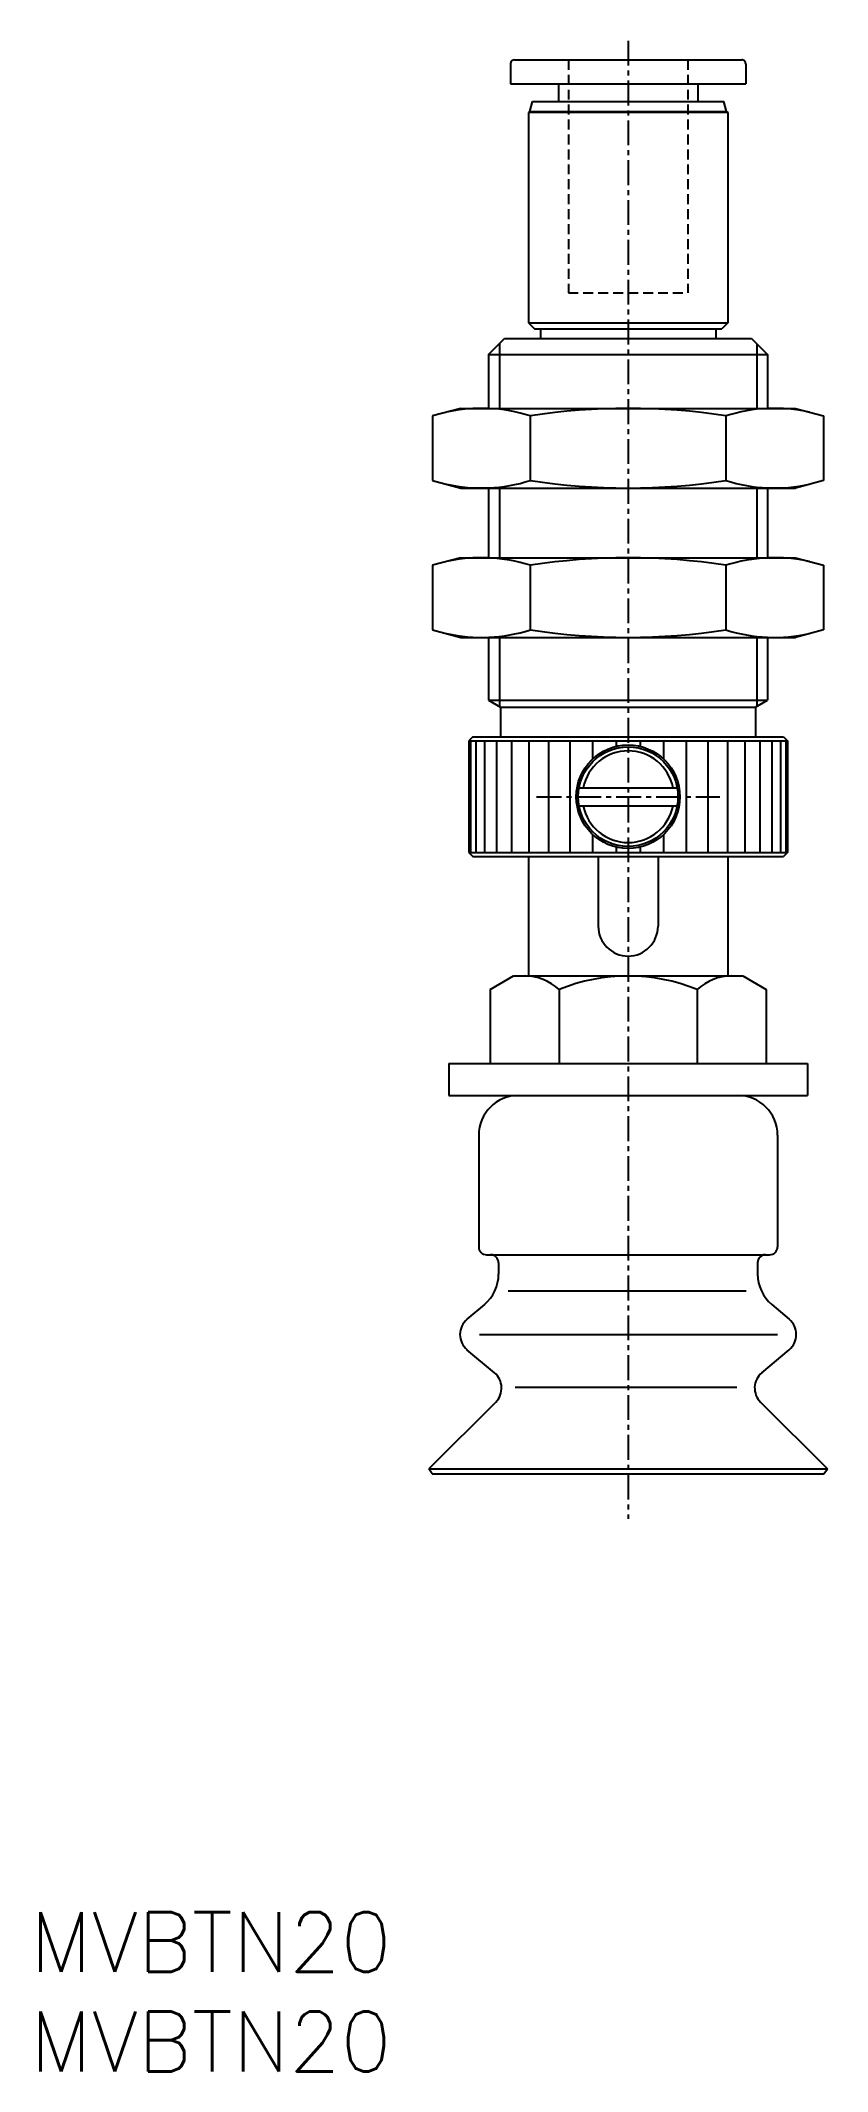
# Model space of a CAD drawing. Extents: x 1 to 40, y 0 to 102.
import ezdxf

# ---------------------------------------------------------------- set-up
doc = ezdxf.new("R2010")
doc.units = 0
doc.linetypes.add('CENTER', pattern=[2, 1.25, -0.25, 0.25, -0.25])
doc.linetypes.add('DASHED', pattern=[0.75, 0.5, -0.25])
doc.layers.get('0').update_dxf_attribs({"linetype": 'CONTINUOUS'})
doc.layers.add('CENTER', color=1, linetype='CENTER')
doc.styles.get("Standard").update_dxf_attribs({"font": 'txt.shx'})

# ---------------------------------------------------------------- blocks, each defined once
blk = doc.blocks.new('*U9')
at = {"color": 7, "linetype": 'CONTINUOUS'}
blk.add_text('MVBTN20', height=3, dxfattribs=at).set_placement((0, 0))
blk = doc.blocks.new('*U10')
at = {"color": 7, "linetype": 'CONTINUOUS'}
blk.add_text('MVBTN20', height=3, dxfattribs=at).set_placement((0, 5))

msp = doc.modelspace()

# ---------------------------------------------------------------- linework, layer by layer
at = {"color": 7, "linetype": 'CONTINUOUS'}
for p, q in [((24.3, 101), (35.7, 101)), ((24.1, 100.8), (24.1, 99.8)), ((35.9, 100.8), (35.9, 99.8)), ((24.1, 99.8), (35.9, 99.8)), ((26.5, 99.8), (26.5, 98.9)), ((33.5, 99.8), (33.5, 98.9)), ((25.07, 98.4), (25, 98.36)), ((25, 98.36), (25, 87.8)), ((35, 98.36), (25, 98.36)), ((25.07, 98.4), (25.2, 98.9)), ((25.07, 98.4), (34.93, 98.4)), ((25.2, 98.9), (34.8, 98.9)), ((34.93, 98.4), (34.8, 98.9)), ((34.93, 98.4), (35, 98.36)), ((35, 98.36), (35, 87.8)), ((25, 87.8), (25.3, 87.5)), ((25, 87.8), (35, 87.8)), ((35, 87.8), (34.7, 87.5)), ((23, 86.2), (23.8, 87)), ((23.54, 86.74), (23.54, 83.5)), ((23.8, 87), (36.2, 87)), ((25.3, 87.5), (34.7, 87.5)), ((25.6, 87.5), (25.6, 87)), ((34.4, 87.5), (34.4, 87)), ((36.2, 87), (37, 86.2)), ((36.46, 86.74), (36.46, 83.5)), ((23, 86.2), (23, 83.5)), ((23, 86.2), (37, 86.2)), ((37, 86.2), (37, 83.5)), ((21.6, 83.5), (20.19, 83.12)), ((20.19, 83.12), (20.19, 79.88)), ((21.6, 83.5), (38.4, 83.5)), ((25.09, 83.12), (25.09, 79.88)), ((34.91, 83.12), (34.91, 79.88)), ((38.4, 83.5), (39.81, 83.12)), ((39.81, 83.12), (39.81, 79.88)), ((20.19, 79.88), (21.6, 79.5)), ((39.81, 79.88), (38.4, 79.5)), ((21.6, 79.5), (38.4, 79.5)), ((23, 79.5), (23, 76)), ((23.54, 79.5), (23.54, 76)), ((36.46, 79.5), (36.46, 76)), ((37, 79.5), (37, 76)), ((21.6, 76), (20.19, 75.62)), ((20.19, 75.62), (20.19, 72.38)), ((21.6, 76), (38.4, 76)), ((25.09, 75.62), (25.09, 72.38)), ((34.91, 75.62), (34.91, 72.38)), ((38.4, 76), (39.81, 75.62)), ((39.81, 75.62), (39.81, 72.38)), ((20.19, 72.38), (21.6, 72)), ((21.6, 72), (38.4, 72)), ((23, 72), (23, 68.85)), ((23.54, 72), (23.54, 68.53)), ((36.46, 72), (36.46, 68.53)), ((37, 72), (37, 68.85)), ((39.81, 72.38), (38.4, 72)), ((23, 68.85), (37, 68.85)), ((23, 68.85), (23.6, 68.5)), ((23.6, 68.5), (23.6, 67)), ((23.6, 68.5), (36.4, 68.5)), ((36.4, 68.5), (37, 68.85)), ((36.4, 68.5), (36.4, 67)), ((22.2, 67), (22, 66.8)), ((22, 66.8), (38, 66.8)), ((22, 66.8), (22, 61.2)), ((22.09, 66.8), (22.09, 61.2)), ((22.2, 67), (37.8, 67)), ((22.36, 66.8), (22.36, 61.2)), ((22.79, 66.8), (22.79, 61.2)), ((23.39, 66.8), (23.39, 61.2)), ((24.14, 66.8), (24.14, 61.2)), ((25.01, 66.8), (25.01, 61.2)), ((26, 66.8), (26, 61.2)), ((27.08, 66.8), (27.08, 61.2)), ((28.22, 66.8), (28.22, 65.89)), ((29.4, 66.8), (29.4, 66.53)), ((30.6, 66.8), (30.6, 66.53)), ((31.78, 66.8), (31.78, 65.89)), ((32.92, 66.8), (32.92, 61.2)), ((34, 66.8), (34, 61.2)), ((34.99, 66.8), (34.99, 61.2)), ((35.86, 66.8), (35.86, 61.2)), ((36.61, 66.8), (36.61, 61.2)), ((37.21, 66.8), (37.21, 61.2)), ((37.64, 66.8), (37.64, 61.2)), ((37.8, 67), (38, 66.8)), ((37.91, 66.8), (37.91, 61.2)), ((38, 66.8), (38, 61.2)), ((27.54, 64.45), (32.46, 64.45)), ((27.54, 63.55), (32.46, 63.55)), ((22, 61.2), (38, 61.2)), ((22, 61.2), (22.2, 61)), ((28.22, 62.11), (28.22, 61.2)), ((29.4, 61.47), (29.4, 61.2)), ((30.6, 61.47), (30.6, 61.2)), ((31.78, 62.11), (31.78, 61.2)), ((38, 61.2), (37.8, 61)), ((22.2, 61), (37.8, 61)), ((25, 61), (25, 55)), ((28.5, 61), (28.5, 57.5)), ((31.5, 61), (31.5, 57.5)), ((35, 61), (35, 55)), ((23.07, 54.32), (24.25, 55)), ((23.07, 54.32), (23.07, 50.6)), ((24.25, 55), (35.75, 55)), ((26.54, 54.32), (26.54, 50.6)), ((33.46, 54.32), (33.46, 50.6)), ((35.75, 55), (36.93, 54.32)), ((36.93, 54.32), (36.93, 50.6)), ((21, 50.6), (39, 50.6)), ((21, 50.6), (21, 49)), ((39, 50.6), (39, 49)), ((21, 49), (39, 49)), ((22.5, 47), (22.5, 41.4)), ((37.5, 47), (37.5, 41.4)), ((22.9, 41), (37.1, 41)), ((23.5, 40.6), (23.5, 40.03)), ((36.5, 40.6), (36.5, 40.03)), ((23.98, 39.19), (35.93, 39.19)), ((22.79, 38.5), (21.91, 37.77)), ((37.21, 38.5), (38.09, 37.77)), ((22.54, 37), (37.5, 37)), ((23.29, 35.08), (21.91, 36.23)), ((36.71, 35.08), (38.09, 36.23)), ((24.33, 34.36), (35.45, 34.36)), ((23.36, 33.6), (20, 30.25)), ((36.64, 33.6), (40, 30.25)), ((20, 30.25), (40, 30.25)), ((20.17, 30), (20, 30.25)), ((20.17, 30), (39.83, 30)), ((39.83, 30), (40, 30.25))]:
    msp.add_line(p, q, dxfattribs=at)
at = {"color": 3, "linetype": 'DASHED'}
for p, q in [((27, 101), (27, 89.3)), ((33, 101), (33, 89.3)), ((27, 89.3), (33, 89.3))]:
    msp.add_line(p, q, dxfattribs=at)
at = {"color": 7, "linetype": 'CONTINUOUS'}
for radius in [2.6, 2.5]:
    msp.add_circle((30, 64), radius, dxfattribs=at)
for centre, radius, start, end in [((24.3, 100.8), 0.2, 90, 180), ((35.7, 100.8), 0.2, 359.9999, 90), ((22.64, 75.37), 8.13, 72.4329, 102.4323), ((30, 51.55), 31.95, 81.1645, 98.8354), ((37.36, 75.37), 8.13, 77.5671, 107.567), ((22.64, 87.63), 8.13, 257.5671, 287.567), ((30, 111.45), 31.95, 261.1646, 278.8354), ((37.36, 87.63), 8.13, 252.4329, 282.4322), ((22.64, 67.87), 8.13, 72.4329, 102.4323), ((30, 44.05), 31.95, 81.1645, 98.8354), ((37.36, 67.87), 8.13, 77.5671, 107.567), ((22.64, 80.13), 8.13, 257.5671, 287.567), ((30, 103.95), 31.95, 261.1646, 278.8354), ((37.36, 80.13), 8.13, 252.4329, 282.4322), ((30, 64), 2.3, 11.2828, 168.7171), ((30, 64), 2.3, 191.2828, 348.7171), ((30, 57.5), 1.5, 180, 360), ((24.8, 52.45), 2.55, 47.1167, 90), ((30, 45.84), 9.16, 67.7807, 112.2193), ((35.2, 52.45), 2.55, 90, 132.8833), ((24.5, 47), 2, 90, 180), ((35.5, 47), 2, 360, 90), ((22.9, 41.4), 0.4, 180, 270), ((23.1, 40.6), 0.4, 360, 90), ((36.9, 40.6), 0.4, 90, 180), ((37.1, 41.4), 0.4, 270, 360), ((21.5, 40.03), 2, 310, 360), ((38.5, 40.03), 2, 180, 230), ((22.56, 37), 1, 130, 230), ((37.44, 37), 1, 310, 50), ((22.65, 34.31), 1, 315, 50), ((37.35, 34.31), 1, 130, 225)]:
    msp.add_arc(centre, radius, start, end, dxfattribs=at)
at = {"layer": 'CENTER', "color": 1, "linetype": 'CENTER'}
for p, q in [((30, 101.96), (30, 27.74)), ((25.4, 64), (34.6, 64))]:
    msp.add_line(p, q, dxfattribs=at)

# ---------------------------------------------------------------- block references
at = {"color": 7, "linetype": 'CONTINUOUS'}
for name in ['*U10', '*U9']:
    msp.add_blockref(name, (0, 0), dxfattribs=at)

doc.saveas('drawing.dxf')
